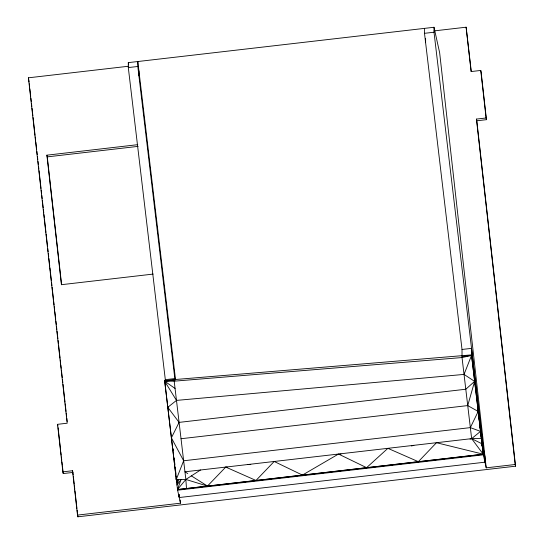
<?xml version="1.0" encoding="UTF-8"?>
<svg xmlns="http://www.w3.org/2000/svg" width="544" height="544" viewBox="0 0 544 544"><rect width="100%" height="100%" fill="white"/><g stroke="black" fill="none" stroke-linecap="round" stroke-linejoin="round"><path stroke-width="0.82" d="M482.195 444.972L482.283 445.89L482.1 443.741M181.03 438.736L467.731 405.586L474.626 381.385L464.032 374.408L176.48 400.404L167.776 407.32L179.092 422.389L185.858 479.454L186.49 488.498M227.433 467.235L225.74 467.078L207.461 486.071L185.858 479.454L177.528 479.502L176.712 482.848L164.682 381.228L165.322 379.678L174.828 378.576L174.196 379.61L174.196 381.174L179.092 422.389L171.394 437.825L183.641 460.775L176.317 479.366L176.739 482.875L178.718 479.495L176.963 485.078L181.098 479.482L177.46 489.539L180.486 503.193L77.5 515.1L72.522 470.737L62.866 471.859L57.535 424.327L67.191 423.212L28.431 77.812L128.792 66.205M464.032 374.408L471.539 355.409L471.532 348.364L462.019 349.466L462.033 357.551L471.655 438.641L483.201 454.186L486.227 467.84L515.188 464.494L515.569 466.188L77.88 516.8L77.5 515.1M176.582 481.732L177.528 479.502L176.338 479.516M183.641 460.775L470.349 427.625L478.19 411.454L467.731 405.586M176.46 480.617L176.882 479.76L176.426 479.516L177.33 480.005L176.48 480.699M474.626 381.385L465.793 389.232L179.092 422.389M470.036 439.137L471.655 438.641L480.522 431.378L470.349 427.625M200.505 469.996L185.858 479.454L177.46 489.539L483.201 454.186L477.707 407.361M176.385 479.937L176.882 479.76L176.399 480.08L164.682 380.712L174.196 379.61L471.539 354.885L482.474 446.998M336.926 454.546L341.047 454.104M411.441 445.992L413.862 445.325M471.532 348.364L482.474 447.522L471.539 355.409L462.033 357.551L174.196 381.174L164.682 381.228L176.48 400.404M165.322 379.678L128.302 67.572L128.302 62.628L434.003 27.275L439.647 52.734L486.227 467.84M434.078 30.906L466.12 27.2L471.288 71.584M128.302 67.572L137.809 66.47L137.809 61.526L175.535 379.576M462.019 349.466L424.497 33.32L434.003 32.218L434.003 27.275M486.465 119.673L486.091 117.98L476.435 119.095L476.809 120.788L486.465 119.673L481.134 72.141L480.753 70.448L471.097 71.563L466.12 27.2M153.116 274.088L61.424 284.696L46.893 155.176L137.741 144.67M46.893 155.176L47.274 156.869L138.115 146.37M174.196 380.127L164.682 381.228L175.066 388.457M462.033 356.504L471.539 355.409M62.866 471.859L63.247 473.552L72.903 472.437L73.182 474.946M481.338 438.321L471.655 438.641L184.946 471.798L187.762 473.579M177.48 489.62L483.215 454.267M247.398 464.576L250.784 464.488M483.201 454.186L436.478 442.714L418.356 461.686L387.886 448.331L366.595 467.67L338.504 454.043L302.416 475.089L274.183 461.475L255.993 480.461L225.74 467.078M471.655 438.641L481.984 443.822M191.277 475.81L207.461 486.071M482.283 444.591L482.154 444.251L482.474 447.522M482.072 443.639L482.14 444.666L481.97 443.176L483.786 451.35M128.302 62.628L128.67 64.267M176.732 480.794L177.065 482.521M176.419 480.155L176.542 480.719L176.215 478.448L176.29 479.04M28.431 77.812L29.09 82.042M72.522 470.737L72.903 472.437M57.535 424.327L57.909 426.02M482.14 444.7L482.072 444.162M434.003 32.218L484.983 461.693L484.983 456.749L481.957 443.095L483.344 454.832L177.602 490.185L176.276 478.958L176.542 480.719M137.809 66.47L175.032 380.256L174.828 378.576M178.942 494.523L179.241 497.046L179.241 494.578M173.121 448.773L173.312 450.459M174.168 458.041L174.359 459.728M174.644 462.25L174.93 464.78M175.216 467.31L175.406 468.996M175.692 471.519L175.977 474.048M176.263 476.578L176.542 479.108M480.753 70.448L486.091 117.98M476.809 120.788L515.569 466.188M476.435 119.095L515.188 464.494M483.725 451.092L484.969 462.182L179.234 497.536L178.962 495.094M180.132 500.024L180.486 503.193M176.61 481.297L176.739 482.446L176.739 481.046M47.274 156.869L61.615 284.709M29.281 83.728L29.662 87.108M29.852 88.794L30.702 96.397M30.892 98.09L31.273 101.463M31.464 103.156L31.844 106.529M32.028 108.222L32.885 115.824M33.075 117.511L35.061 135.245M35.251 136.932L35.632 140.311M35.822 141.998L36.672 149.6M36.863 151.293L37.244 154.666M37.434 156.359L37.815 159.732M37.998 161.425L38.379 164.805M38.57 166.491L38.855 169.028M39.046 170.714L39.42 174.094M39.61 175.78L41.031 188.448M41.222 190.135L41.602 193.514M41.793 195.201L42.174 198.58M42.357 200.274L43.214 207.869M43.404 209.562L43.778 212.935M43.969 214.628L44.35 218.008M44.54 219.694L45.39 227.297M45.58 228.983L45.961 232.363M46.152 234.049L47.573 246.718M47.763 248.404L48.137 251.784M48.328 253.477L48.708 256.85M48.899 258.543L49.749 266.138M49.939 267.832L50.32 271.211M50.51 272.898L51.36 280.5M51.551 282.186L51.932 285.566M52.122 287.252L53.543 299.921M53.734 301.607L54.108 304.987M54.298 306.673L54.679 310.053M54.869 311.746L55.719 319.342M55.91 321.035L56.29 324.408M56.481 326.101L56.862 329.48M57.045 331.167L57.902 338.769M58.092 340.456L58.466 343.835M58.657 345.522L60.078 358.19M60.268 359.876L60.649 363.256M60.84 364.949L61.22 368.322M61.404 370.015L62.261 377.611M62.451 379.304L62.825 382.684M63.016 384.37L64.437 397.038M64.627 398.725L65.008 402.104M65.198 403.791L66.048 411.393M66.239 413.08L66.62 416.459M66.81 418.152L67.191 421.525M73.372 476.626L74.215 484.153M74.406 485.833L74.78 489.178M74.97 490.851L75.344 494.197M75.528 495.876L76.942 508.429M77.126 510.102L77.5 513.454M77.69 515.127L77.88 516.8M58.099 427.693L60.622 450.208M60.812 451.874L61.186 455.206M61.377 456.878L61.751 460.21M61.934 461.876L62.308 465.215M62.499 466.881L63.247 473.552M425.612 38.583L425.612 42.704M424.497 28.376L424.497 33.32M138.924 70.91L138.924 75.854"/></g></svg>
